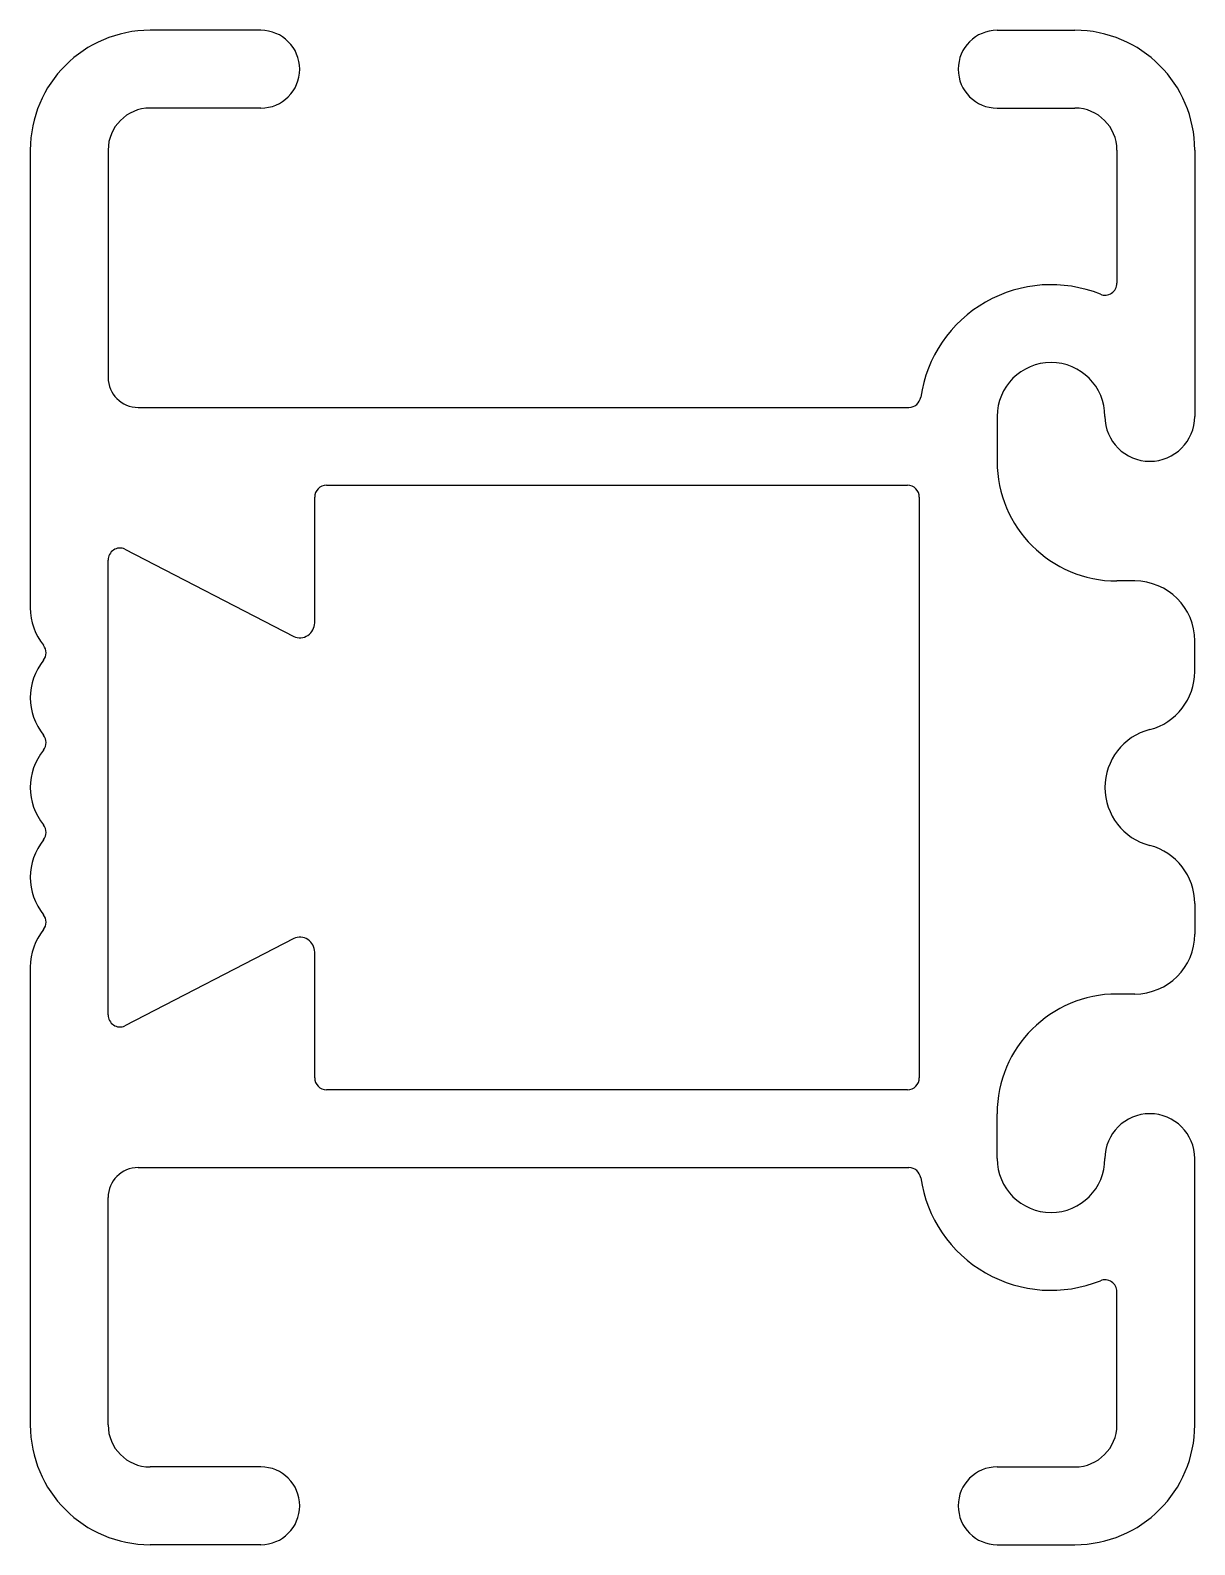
# Model space of a CAD drawing. Extents: x 1417 to 1436.4, y 1589.3 to 1614.6.
import ezdxf

# ---------------------------------------------------------------- set-up
doc = ezdxf.new("R2010")
doc.units = 0
doc.layers.get('0').update_dxf_attribs({"linetype": 'CONTINUOUS'})

msp = doc.modelspace()

# ---------------------------------------------------------------- linework, layer by layer
for p, q in [((1420.821, 1614.622), (1418.971, 1614.622)), ((1433.121, 1614.622), (1434.421, 1614.622)), ((1420.821, 1613.322), (1418.971, 1613.322)), ((1433.121, 1613.322), (1434.421, 1613.322)), ((1416.971, 1612.622), (1416.971, 1604.972)), ((1418.271, 1612.622), (1418.271, 1608.822)), ((1435.121, 1612.622), (1435.121, 1610.397)), ((1436.421, 1612.622), (1436.421, 1608.172)), ((1418.771, 1608.322), (1431.646, 1608.322)), ((1433.121, 1608.172), (1433.121, 1607.422)), ((1421.721, 1604.722), (1421.721, 1606.822)), ((1421.921, 1607.022), (1431.621, 1607.022)), ((1431.821, 1606.822), (1431.821, 1597.122)), ((1418.551, 1605.955), (1421.371, 1604.493)), ((1418.271, 1598.172), (1418.271, 1605.772)), ((1435.421, 1605.422), (1435.121, 1605.422)), ((1436.421, 1603.908), (1436.421, 1604.422)), ((1436.421, 1600.035), (1436.421, 1599.522)), ((1421.371, 1599.451), (1418.551, 1597.989)), ((1421.721, 1597.122), (1421.721, 1599.222)), ((1416.971, 1598.972), (1416.971, 1591.322)), ((1435.421, 1598.522), (1435.121, 1598.522)), ((1431.621, 1596.922), (1421.921, 1596.922)), ((1433.121, 1595.772), (1433.121, 1596.522)), ((1436.421, 1591.322), (1436.421, 1595.772)), ((1418.771, 1595.622), (1431.646, 1595.622)), ((1418.271, 1591.322), (1418.271, 1595.122)), ((1435.121, 1591.322), (1435.121, 1593.547)), ((1420.821, 1590.622), (1418.971, 1590.622)), ((1433.121, 1590.622), (1434.421, 1590.622)), ((1420.821, 1589.322), (1418.971, 1589.322)), ((1433.121, 1589.322), (1434.421, 1589.322))]:
    msp.add_line(p, q)
for centre, radius, start, end in [((1418.971, 1612.622), 2, 90, 180), ((1420.821, 1613.972), 0.65, 270, 90), ((1433.121, 1613.972), 0.65, 90, 270), ((1434.421, 1612.622), 2, 0, 90), ((1418.971, 1612.622), 0.7, 90, 180), ((1434.421, 1612.622), 0.7, 0, 90), ((1434.021, 1608.172), 2.2, 67.9757, 171.6145), ((1434.921, 1610.397), 0.2, 247.9757, 0), ((1434.021, 1608.172), 0.9, 0, 180), ((1418.771, 1608.822), 0.5, 180, 270), ((1431.646, 1608.522), 0.2, 270, 351.6145), ((1435.671, 1608.172), 0.75, 180, 0), ((1435.121, 1607.422), 2, 180, 270), ((1421.921, 1606.822), 0.2, 90, 180), ((1431.621, 1606.822), 0.2, 0, 90), ((1418.471, 1605.772), 0.2, 66.5014, 180), ((1435.421, 1604.422), 1, 0, 90), ((1417.971, 1604.972), 1, 180, 218.6822), ((1421.471, 1604.722), 0.25, 246.5014, 0), ((1417.034, 1604.222), 0.2, 321.3178, 38.6822), ((1417.971, 1603.472), 1, 141.3178, 218.6822), ((1435.421, 1603.908), 1, 284.4775, 0), ((1417.034, 1602.722), 0.2, 321.3178, 38.6822), ((1435.921, 1601.972), 1, 104.4775, 255.5225), ((1417.971, 1601.972), 1, 141.3178, 218.6822), ((1417.034, 1601.222), 0.2, 321.3178, 38.6822), ((1417.971, 1600.472), 1, 141.3178, 218.6822), ((1435.421, 1600.035), 1, 0, 75.5225), ((1417.034, 1599.722), 0.2, 321.3178, 38.6822), ((1417.971, 1598.972), 1, 141.3178, 180), ((1421.471, 1599.222), 0.25, 0, 113.4986), ((1435.421, 1599.522), 1, 270, 0), ((1435.121, 1596.522), 2, 90, 180), ((1418.471, 1598.172), 0.2, 180, 293.4986), ((1421.921, 1597.122), 0.2, 180, 270), ((1431.621, 1597.122), 0.2, 270, 0), ((1435.671, 1595.772), 0.75, 0, 180), ((1434.021, 1595.772), 0.9, 180, 0), ((1418.771, 1595.122), 0.5, 90, 180), ((1431.646, 1595.422), 0.2, 8.3855, 90), ((1434.021, 1595.772), 2.2, 188.3855, 292.0243), ((1434.921, 1593.547), 0.2, 0, 112.0243), ((1418.971, 1591.322), 2, 180, 270), ((1418.971, 1591.322), 0.7, 180, 270), ((1434.421, 1591.322), 0.7, 270, 0), ((1434.421, 1591.322), 2, 270, 0), ((1420.821, 1589.972), 0.65, 270, 90), ((1433.121, 1589.972), 0.65, 90, 270)]:
    msp.add_arc(centre, radius, start, end)

doc.saveas('drawing.dxf')
